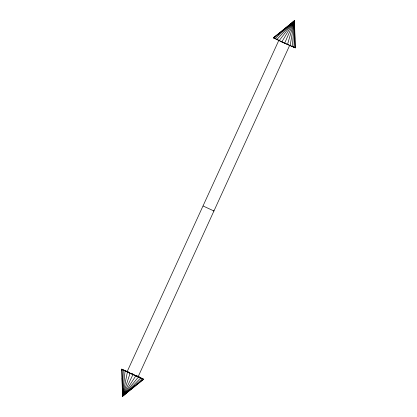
<?xml version="1.0" encoding="UTF-8"?>
<svg xmlns="http://www.w3.org/2000/svg" width="417" height="417" viewBox="0 0 417 417"><rect width="100%" height="100%" fill="white"/><g stroke="black" fill="none" stroke-linecap="round" stroke-linejoin="round"><path stroke-width="0.63" d="M122.671 390.322L122.588 396.15L143.657 379.204L137.902 376.311M294.027 47.397L294.412 20.85L273.344 37.796L284.639 43.259L295.361 47.856L294.412 20.85L279.578 32.995M135.353 385.485L122.588 396.15L121.639 369.144L123.26 370.035L122.588 396.15L143.657 379.204M294.266 26.584L294.412 20.85L273.792 38.083M122.796 393.565L122.588 396.15L142.327 378.745L143.354 379.142M292.338 46.688L294.412 20.85L292.489 22.549M294.22 22.789L294.412 20.85L274.965 38.687M122.806 394.873L122.588 396.15L124.485 394.409M290.107 45.719L294.412 20.85L292.609 22.659M123.26 370.035L127.394 372.037L122.588 396.15L140.638 378.037L142.327 378.745M294.162 22.117L294.412 20.85L276.773 39.579M287.48 44.546L294.412 20.85L279.098 40.689M127.394 372.037L130.078 373.293L122.588 396.15L124.349 394.279M284.639 43.259L294.412 20.85L295.059 47.799L290.43 45.646M289.706 45.312L138.152 376.687L132.794 374.393L127.143 371.662L278.848 40.313L279.072 40.454M140.638 378.037L132.94 374.607L122.588 396.15L122.447 390.375M281.783 41.945L294.412 20.85L294.532 27.214M135.775 375.894L122.588 396.15L122.092 369.431M138.402 377.062L122.588 396.15L125.069 370.927L129.734 372.923M136.333 384.662L137.313 383.843M273.344 37.796L278.587 33.808M203.147 206.014L214.004 211.012L213.78 210.872M121.639 369.144L128.472 371.985M127.143 371.662L127.81 371.886M274.673 38.255L275.799 38.729M289.189 45.114L284.967 43.259M130.902 373.423L134.399 374.925M135.561 375.425L140.227 377.421M128.655 372.24L129.77 372.73M131.558 373.528L133.456 374.393M284.498 43.045L281.725 41.757M130.078 373.293L132.94 374.607M273.646 37.858L278.275 40.006M136.291 375.561L137.365 376.061M279.656 40.757L280.563 41.2M293.74 46.965L295.361 47.856M121.941 369.201L121.972 370.489M122.155 378.188L122.389 387.81M294.616 31.666L294.746 38.666"/></g></svg>
